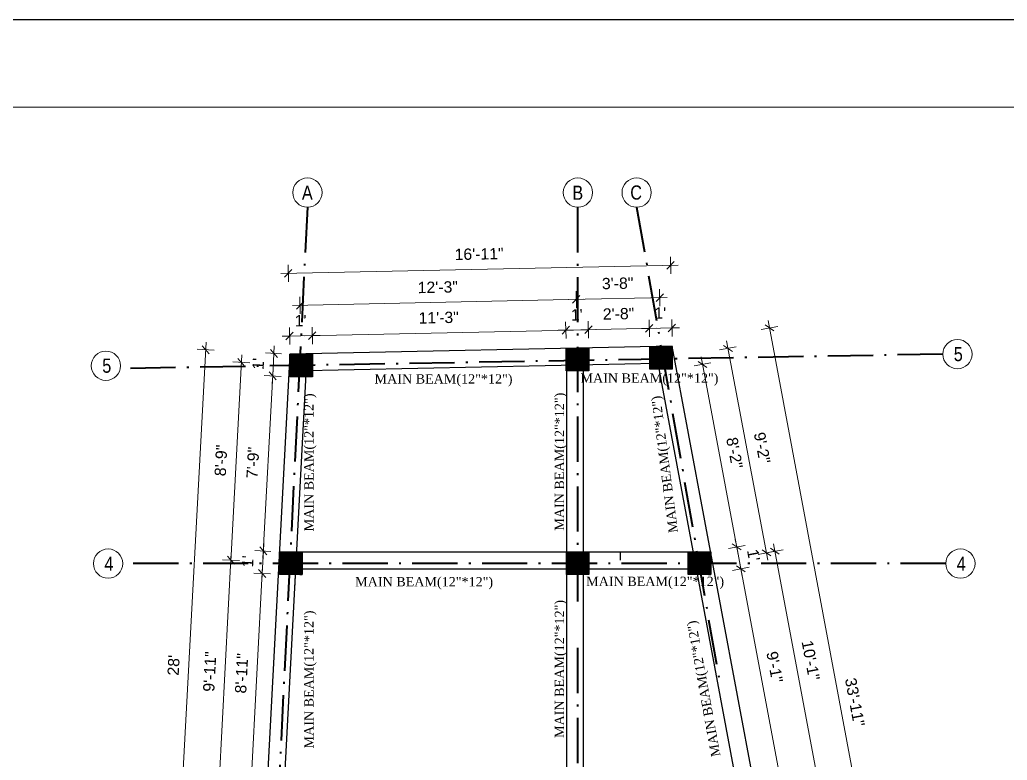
# Model space of a CAD drawing. Header units: inches. Extents: x 45643 to 70559, y -8725 to 1713.
# Drawn here: x 64576 to 65100, y -3632 to -3239 of the extents above; entities that cross this region are included whole.
import ezdxf

# ---------------------------------------------------------------- set-up
doc = ezdxf.new("R2010")
doc.units = ezdxf.units.IN
doc.header["$MEASUREMENT"] = 0
doc.linetypes.add('ACAD_ISO10W100', pattern=[18.5, 12, -3, 0.5, -3])
for name, color, linetype, lineweight in [('A-Wall', 250, 'Continuous', 40), ('A_Title Text', 105, 'Continuous', 60), ('ELE1', 3, 'Continuous', 9), ('ELEVATION', 6, 'Continuous', 30), ('Text', 7, 'Continuous', 9)]:
    doc.layers.add(name, color=color, linetype=linetype, lineweight=lineweight)
doc.styles.add('Arial', font='arial.ttf')
doc.styles.add('DIM', font='', dxfattribs={"height": 100})
doc.styles.get("Standard").update_dxf_attribs({"font": 'times.ttf'})
doc.styles.get('DIM').set_extended_font_data('VNI-Helve-Condense')
doc.dimstyles.new('Sudeep', dxfattribs={"dimtxt": 6, "dimasz": 4, "dimexe": 4.5, "dimexo": 4.5, "dimgap": 5, "dimtad": 1, "dimdec": 0, "dimlunit": 4, "dimtxsty": 'Arial', "dimblk": 'OBLIQUE', "dimcen": 250, "dimdle": 4, "dimclrd": 86, "dimclre": 5, "dimclrt": 1, "dimadec": 0, "dimazin": 0, "dimtfac": 1, "dimtdec": 0, "dimtix": 1, "dimtmove": 1, "dimatfit": 3, "dimldrblk": 'OBLIQUE', "dimfxl": 4.5, "dimfxlon": 1, "dimfrac": 2, "dimlwd": 15, "dimlwe": 13, "dimarcsym": 0})

# ---------------------------------------------------------------- blocks, each defined once
blk = doc.blocks.new('_Oblique')
at = {"color": 0, "linetype": 'ByBlock', "lineweight": -2}
blk.add_line((-0.5, -0.5), (0.5, 0.5), dxfattribs=at)
blk = doc.blocks.new('*D848')
at = {"layer": 'A_Title Text', "color": 5, "lineweight": 13, "transparency": 16777216}
for p, q in [((64719.44, -3411.51), (64719.24, -3402.51)), ((64731.43, -3411.26), (64731.24, -3402.26))]:
    blk.add_line(p, q, dxfattribs=at)
at = {"layer": 'A_Title Text', "color": 86, "lineweight": 15, "transparency": 16777216}
for p, q in [((64719.34, -3407.01), (64715.34, -3407.1)), ((64719.34, -3407.01), (64731.33, -3406.76)), ((64731.33, -3406.76), (64735.33, -3406.67))]:
    blk.add_line(p, q, dxfattribs=at)
at = {"layer": 'Defpoints', "color": 0, "transparency": 16777216}
for p in [(64731.33, -3406.76), (64719.55, -3416.66), (64731.54, -3416.41)]:
    blk.add_point(p, dxfattribs=at)
at = {"layer": 'A_Title Text', "color": 86, "lineweight": 15, "transparency": 16777216, "xscale": 4, "yscale": 4, "zscale": 4}
for p, rotation in [((64719.34, -3407.01), 1.219298693829742), ((64731.33, -3406.76), 181.2192986938297)]:
    blk.add_blockref('_Oblique', p, dxfattribs=dict(at, rotation=rotation))
at = {"layer": 'A_Title Text', "color": 1, "transparency": 16777216, "insert": (64725.17, -3398.87), "char_height": 6, "attachment_point": 5, "rotation": 1.2193, "style": 'Arial'}
blk.add_mtext("1'", dxfattribs=at)
blk = doc.blocks.new('*D727')
at = {"layer": 'A_Title Text', "color": 5, "lineweight": 13, "transparency": 16777216}
for p, q in [((64865.95, -3408.39), (64865.76, -3399.4)), ((64731.43, -3411.26), (64731.24, -3402.26))]:
    blk.add_line(p, q, dxfattribs=at)
at = {"layer": 'A_Title Text', "color": 86, "lineweight": 15, "transparency": 16777216}
blk.add_line((64727.34, -3406.84), (64869.85, -3403.81), dxfattribs=at)
at = {"layer": 'Defpoints', "color": 0, "transparency": 16777216}
for p in [(64865.85, -3403.89), (64866.06, -3413.54), (64731.54, -3416.41)]:
    blk.add_point(p, dxfattribs=at)
at = {"layer": 'A_Title Text', "color": 86, "lineweight": 15, "transparency": 16777216, "xscale": 4, "yscale": 4, "zscale": 4}
for p, rotation in [((64865.85, -3403.89), 1.219298693827519), ((64731.33, -3406.76), 181.2192986938275)]:
    blk.add_blockref('_Oblique', p, dxfattribs=dict(at, rotation=rotation))
at = {"layer": 'A_Title Text', "color": 1, "transparency": 16777216, "insert": (64798.42, -3397.26), "char_height": 6, "attachment_point": 5, "rotation": 1.2193, "style": 'Arial'}
blk.add_mtext('11\'-3"', dxfattribs=at)
blk = doc.blocks.new('*D728')
at = {"layer": 'A_Title Text', "color": 5, "lineweight": 13, "transparency": 16777216}
for p, q in [((64865.95, -3408.39), (64865.76, -3399.4)), ((64877.95, -3408.14), (64877.76, -3399.14))]:
    blk.add_line(p, q, dxfattribs=at)
at = {"layer": 'A_Title Text', "color": 86, "lineweight": 15, "transparency": 16777216}
for p, q in [((64865.85, -3403.89), (64861.86, -3403.98)), ((64865.85, -3403.89), (64877.85, -3403.64)), ((64877.85, -3403.64), (64881.85, -3403.55))]:
    blk.add_line(p, q, dxfattribs=at)
at = {"layer": 'Defpoints', "color": 0, "transparency": 16777216}
for p in [(64877.85, -3403.64), (64866.06, -3413.54), (64878.06, -3413.29)]:
    blk.add_point(p, dxfattribs=at)
at = {"layer": 'A_Title Text', "color": 86, "lineweight": 15, "transparency": 16777216, "xscale": 4, "yscale": 4, "zscale": 4}
for p, rotation in [((64865.85, -3403.89), 1.219298693827504), ((64877.85, -3403.64), 181.2192986938275)]:
    blk.add_blockref('_Oblique', p, dxfattribs=dict(at, rotation=rotation))
at = {"layer": 'A_Title Text', "color": 1, "transparency": 16777216, "insert": (64871.68, -3395.76), "char_height": 6, "attachment_point": 5, "rotation": 1.2193, "style": 'Arial'}
blk.add_mtext("1'", dxfattribs=at)
blk = doc.blocks.new('*D729')
at = {"layer": 'A_Title Text', "color": 5, "lineweight": 13, "transparency": 16777216}
for p, q in [((64877.95, -3408.14), (64877.76, -3399.14)), ((64910.22, -3407.45), (64910.03, -3398.45))]:
    blk.add_line(p, q, dxfattribs=at)
at = {"layer": 'A_Title Text', "color": 86, "lineweight": 15, "transparency": 16777216}
blk.add_line((64873.86, -3403.72), (64914.12, -3402.87), dxfattribs=at)
at = {"layer": 'Defpoints', "color": 0, "transparency": 16777216}
for p in [(64910.12, -3402.95), (64878.06, -3413.29), (64910.33, -3412.6)]:
    blk.add_point(p, dxfattribs=at)
at = {"layer": 'A_Title Text', "color": 86, "lineweight": 15, "transparency": 16777216, "xscale": 4, "yscale": 4, "zscale": 4}
for p, rotation in [((64877.85, -3403.64), 181.2192986938275), ((64910.12, -3402.95), 1.219298693827519)]:
    blk.add_blockref('_Oblique', p, dxfattribs=dict(at, rotation=rotation))
at = {"layer": 'A_Title Text', "color": 1, "transparency": 16777216, "insert": (64893.82, -3395.23), "char_height": 6, "attachment_point": 5, "rotation": 1.2193, "style": 'Arial'}
blk.add_mtext('2\'-8"', dxfattribs=at)
blk = doc.blocks.new('*D730')
at = {"layer": 'A_Title Text', "color": 5, "lineweight": 13, "transparency": 16777216}
for p, q in [((64910.22, -3407.45), (64910.03, -3398.45)), ((64922.22, -3407.2), (64922.03, -3398.2))]:
    blk.add_line(p, q, dxfattribs=at)
at = {"layer": 'A_Title Text', "color": 86, "lineweight": 15, "transparency": 16777216}
for p, q in [((64910.12, -3402.95), (64906.12, -3403.04)), ((64910.12, -3402.95), (64922.12, -3402.7)), ((64922.12, -3402.7), (64926.12, -3402.61))]:
    blk.add_line(p, q, dxfattribs=at)
at = {"layer": 'Defpoints', "color": 0, "transparency": 16777216}
for p in [(64922.12, -3402.7), (64910.33, -3412.6), (64922.33, -3412.34)]:
    blk.add_point(p, dxfattribs=at)
at = {"layer": 'A_Title Text', "color": 86, "lineweight": 15, "transparency": 16777216, "xscale": 4, "yscale": 4, "zscale": 4}
for p, rotation in [((64910.12, -3402.95), 1.219298693827504), ((64922.12, -3402.7), 181.2192986938275)]:
    blk.add_blockref('_Oblique', p, dxfattribs=dict(at, rotation=rotation))
at = {"layer": 'A_Title Text', "color": 1, "transparency": 16777216, "insert": (64915.95, -3394.81), "char_height": 6, "attachment_point": 5, "rotation": 1.2193, "style": 'Arial'}
blk.add_mtext("1'", dxfattribs=at)
blk = doc.blocks.new('*D731')
at = {"layer": 'A_Title Text', "color": 5, "lineweight": 13, "transparency": 16777216}
for p, q in [((64871.48, -3392.12), (64871.28, -3383.13)), ((64724.96, -3395.24), (64724.77, -3386.25))]:
    blk.add_line(p, q, dxfattribs=at)
at = {"layer": 'A_Title Text', "color": 86, "lineweight": 15, "transparency": 16777216}
blk.add_line((64720.87, -3390.83), (64875.38, -3387.54), dxfattribs=at)
at = {"layer": 'Defpoints', "color": 0, "transparency": 16777216}
for p in [(64871.38, -3387.62), (64872.06, -3419.54), (64725.55, -3422.66)]:
    blk.add_point(p, dxfattribs=at)
at = {"layer": 'A_Title Text', "color": 86, "lineweight": 15, "transparency": 16777216, "xscale": 4, "yscale": 4, "zscale": 4}
for p, rotation in [((64724.87, -3390.74), 181.2201277268299), ((64871.38, -3387.62), 1.220127726829929)]:
    blk.add_blockref('_Oblique', p, dxfattribs=dict(at, rotation=rotation))
at = {"layer": 'A_Title Text', "color": 1, "transparency": 16777216, "insert": (64797.95, -3381.12), "char_height": 6, "attachment_point": 5, "rotation": 1.2201, "style": 'Arial'}
blk.add_mtext('12\'-3"', dxfattribs=at)
blk = doc.blocks.new('*D732')
at = {"layer": 'A_Title Text', "color": 5, "lineweight": 13, "transparency": 16777216}
for p, q in [((64871.48, -3392.12), (64871.28, -3383.13)), ((64915.74, -3391.18), (64915.55, -3382.18))]:
    blk.add_line(p, q, dxfattribs=at)
at = {"layer": 'A_Title Text', "color": 86, "lineweight": 15, "transparency": 16777216}
blk.add_line((64867.38, -3387.71), (64919.65, -3386.6), dxfattribs=at)
at = {"layer": 'Defpoints', "color": 0, "transparency": 16777216}
for p in [(64915.65, -3386.68), (64872.06, -3419.54), (64916.33, -3418.6)]:
    blk.add_point(p, dxfattribs=at)
at = {"layer": 'A_Title Text', "color": 86, "lineweight": 15, "transparency": 16777216, "xscale": 4, "yscale": 4, "zscale": 4}
for p, rotation in [((64871.38, -3387.62), 181.2201277268422), ((64915.65, -3386.68), 1.220127726842232)]:
    blk.add_blockref('_Oblique', p, dxfattribs=dict(at, rotation=rotation))
at = {"layer": 'A_Title Text', "color": 1, "transparency": 16777216, "insert": (64893.34, -3379.09), "char_height": 6, "attachment_point": 5, "rotation": 1.2201, "style": 'Arial'}
blk.add_mtext('3\'-8"', dxfattribs=at)
blk = doc.blocks.new('*D733')
at = {"layer": 'A_Title Text', "color": 5, "lineweight": 13, "transparency": 16777216}
for p, q in [((64921.51, -3373.94), (64921.32, -3364.94)), ((64718.73, -3378.25), (64718.54, -3369.25))]:
    blk.add_line(p, q, dxfattribs=at)
at = {"layer": 'A_Title Text', "color": 86, "lineweight": 15, "transparency": 16777216}
blk.add_line((64714.63, -3373.84), (64925.41, -3369.35), dxfattribs=at)
at = {"layer": 'Defpoints', "color": 0, "transparency": 16777216}
for p in [(64921.41, -3369.44), (64922.33, -3412.34), (64719.55, -3416.66)]:
    blk.add_point(p, dxfattribs=at)
at = {"layer": 'A_Title Text', "color": 86, "lineweight": 15, "transparency": 16777216, "xscale": 4, "yscale": 4, "zscale": 4}
for p, rotation in [((64921.41, -3369.44), 1.219298693351708), ((64718.63, -3373.75), 181.2192986933517)]:
    blk.add_blockref('_Oblique', p, dxfattribs=dict(at, rotation=rotation))
at = {"layer": 'A_Title Text', "color": 1, "transparency": 16777216, "insert": (64819.85, -3363.53), "char_height": 6, "attachment_point": 5, "rotation": 1.2193, "style": 'Arial'}
blk.add_mtext('16\'-11"', dxfattribs=at)
blk = doc.blocks.new('*D863')
at = {"layer": 'A_Title Text', "color": 86, "lineweight": 15, "transparency": 16777216}
blk.add_line((64705.22, -3524.95), (64710.59, -3424.18), dxfattribs=at)
at = {"layer": 'A_Title Text', "color": 5, "lineweight": 13, "transparency": 16777216}
for p, q in [((64714.87, -3428.41), (64705.89, -3427.93)), ((64709.47, -3521.17), (64700.94, -3520.71))]:
    blk.add_line(p, q, dxfattribs=at)
at = {"layer": 'Defpoints', "color": 0, "transparency": 16777216}
for p in [(64710.38, -3428.17), (64719.55, -3428.66), (64713.97, -3521.41)]:
    blk.add_point(p, dxfattribs=at)
at = {"layer": 'A_Title Text', "color": 86, "lineweight": 15, "transparency": 16777216, "xscale": 4, "yscale": 4, "zscale": 4}
for p, rotation in [((64710.38, -3428.17), 86.95153107069835), ((64705.44, -3520.95), 266.9515310706984)]:
    blk.add_blockref('_Oblique', p, dxfattribs=dict(at, rotation=rotation))
at = {"layer": 'A_Title Text', "color": 1, "transparency": 16777216, "insert": (64699.86, -3474.13), "char_height": 6, "attachment_point": 5, "rotation": 86.9515, "style": 'Arial'}
blk.add_mtext('7\'-9"', dxfattribs=at)
blk = doc.blocks.new('*D864')
at = {"layer": 'A_Title Text', "color": 86, "lineweight": 15, "transparency": 16777216}
for p, q in [((64711.02, -3416.21), (64711.23, -3412.21)), ((64710.38, -3428.17), (64711.02, -3416.21)), ((64710.38, -3428.17), (64710.17, -3432.17))]:
    blk.add_line(p, q, dxfattribs=at)
at = {"layer": 'A_Title Text', "color": 5, "lineweight": 13, "transparency": 16777216}
for p, q in [((64715.05, -3416.42), (64706.52, -3415.97)), ((64714.87, -3428.41), (64705.89, -3427.93))]:
    blk.add_line(p, q, dxfattribs=at)
at = {"layer": 'Defpoints', "color": 0, "transparency": 16777216}
for p in [(64711.02, -3416.21), (64719.55, -3416.66), (64719.55, -3428.66)]:
    blk.add_point(p, dxfattribs=at)
at = {"layer": 'A_Title Text', "color": 86, "lineweight": 15, "transparency": 16777216, "xscale": 4, "yscale": 4, "zscale": 4}
for p, rotation in [((64711.02, -3416.21), 266.9515310706984), ((64710.38, -3428.17), 86.95153107069831)]:
    blk.add_blockref('_Oblique', p, dxfattribs=dict(at, rotation=rotation))
at = {"layer": 'A_Title Text', "color": 1, "transparency": 16777216, "insert": (64702.7, -3421.76), "char_height": 6, "attachment_point": 5, "rotation": 86.9515, "style": 'Arial'}
blk.add_mtext("1'", dxfattribs=at)
blk = doc.blocks.new('*D735')
at = {"layer": 'A_Title Text', "color": 86, "lineweight": 15, "transparency": 16777216}
blk.add_line((64687.99, -3529.85), (64694.01, -3416.98), dxfattribs=at)
at = {"layer": 'A_Title Text', "color": 5, "lineweight": 13, "transparency": 16777216}
for p, q in [((64698.29, -3421.21), (64689.3, -3420.73)), ((64692.7, -3526.09), (64683.71, -3525.61))]:
    blk.add_line(p, q, dxfattribs=at)
at = {"layer": 'Defpoints', "color": 0, "transparency": 16777216}
for p in [(64693.79, -3420.97), (64725.55, -3422.66), (64719.44, -3527.52)]:
    blk.add_point(p, dxfattribs=at)
at = {"layer": 'A_Title Text', "color": 86, "lineweight": 15, "transparency": 16777216, "xscale": 4, "yscale": 4, "zscale": 4}
for p, rotation in [((64693.79, -3420.97), 86.95153107069835), ((64688.21, -3525.85), 266.9515310706984)]:
    blk.add_blockref('_Oblique', p, dxfattribs=dict(at, rotation=rotation))
at = {"layer": 'A_Title Text', "color": 1, "transparency": 16777216, "insert": (64682.95, -3472.98), "char_height": 6, "attachment_point": 5, "rotation": 86.9515, "style": 'Arial'}
blk.add_mtext('8\'-9"', dxfattribs=at)
blk = doc.blocks.new('*D736')
at = {"layer": 'A_Title Text', "color": 86, "lineweight": 15, "transparency": 16777216}
blk.add_line((64675.03, -3410.28), (64656.74, -3753.71), dxfattribs=at)
at = {"layer": 'A_Title Text', "color": 5, "lineweight": 13, "transparency": 16777216}
for p, q in [((64679.31, -3414.52), (64670.32, -3414.04)), ((64661.45, -3749.96), (64652.46, -3749.48))]:
    blk.add_line(p, q, dxfattribs=at)
at = {"layer": 'Defpoints', "color": 0, "transparency": 16777216}
for p in [(64719.55, -3416.66), (64656.95, -3749.72), (64701.68, -3752.1)]:
    blk.add_point(p, dxfattribs=at)
at = {"layer": 'A_Title Text', "color": 86, "lineweight": 15, "transparency": 16777216, "xscale": 4, "yscale": 4, "zscale": 4}
for p, rotation in [((64674.82, -3414.28), 86.95153107106754), ((64656.95, -3749.72), 266.9515310710676)]:
    blk.add_blockref('_Oblique', p, dxfattribs=dict(at, rotation=rotation))
at = {"layer": 'A_Title Text', "color": 1, "transparency": 16777216, "insert": (64657.83, -3581.57), "char_height": 6, "attachment_point": 5, "rotation": 86.9515, "style": 'Arial'}
blk.add_mtext("28'", dxfattribs=at)
blk = doc.blocks.new('*D742')
at = {"layer": 'A_Title Text', "color": 86, "lineweight": 15, "transparency": 16777216}
blk.add_line((64937.6, -3418.1), (64957.22, -3522.76), dxfattribs=at)
at = {"layer": 'A_Title Text', "color": 5, "lineweight": 13, "transparency": 16777216}
for p, q in [((64933.91, -3422.86), (64942.76, -3421.2)), ((64952.06, -3519.66), (64960.9, -3518))]:
    blk.add_line(p, q, dxfattribs=at)
at = {"layer": 'Defpoints', "color": 0, "transparency": 16777216}
for p in [(64924.62, -3424.6), (64956.48, -3518.83), (64942.72, -3521.41)]:
    blk.add_point(p, dxfattribs=at)
at = {"layer": 'A_Title Text', "color": 86, "lineweight": 15, "transparency": 16777216, "xscale": 4, "yscale": 4, "zscale": 4}
for p, rotation in [((64938.34, -3422.03), 100.6171471808367), ((64956.48, -3518.83), 280.6171471808366)]:
    blk.add_blockref('_Oblique', p, dxfattribs=dict(at, rotation=rotation))
at = {"layer": 'A_Title Text', "color": 1, "transparency": 16777216, "insert": (64955.33, -3468.94), "char_height": 6, "attachment_point": 5, "rotation": 280.6171, "style": 'Arial'}
blk.add_mtext('8\'-2"', dxfattribs=at)
blk = doc.blocks.new('*D743')
at = {"layer": 'A_Title Text', "color": 5, "lineweight": 13, "transparency": 16777216}
for p, q in [((64952.06, -3519.66), (64960.9, -3518)), ((64954.23, -3531.25), (64963.08, -3529.59))]:
    blk.add_line(p, q, dxfattribs=at)
at = {"layer": 'A_Title Text', "color": 86, "lineweight": 15, "transparency": 16777216}
for p, q in [((64956.48, -3518.83), (64955.74, -3514.9)), ((64956.48, -3518.83), (64958.65, -3530.42)), ((64958.65, -3530.42), (64959.39, -3534.35))]:
    blk.add_line(p, q, dxfattribs=at)
at = {"layer": 'Defpoints', "color": 0, "transparency": 16777216}
for p in [(64942.72, -3521.41), (64942.72, -3533.41), (64958.65, -3530.42)]:
    blk.add_point(p, dxfattribs=at)
at = {"layer": 'A_Title Text', "color": 86, "lineweight": 15, "transparency": 16777216, "xscale": 4, "yscale": 4, "zscale": 4}
for p, rotation in [((64956.48, -3518.83), 280.6171471808366), ((64958.65, -3530.42), 100.6171471808367)]:
    blk.add_blockref('_Oblique', p, dxfattribs=dict(at, rotation=rotation))
at = {"layer": 'A_Title Text', "color": 1, "transparency": 16777216, "insert": (64965.44, -3523.15), "char_height": 6, "attachment_point": 5, "rotation": 280.6171, "style": 'Arial'}
blk.add_mtext("1'", dxfattribs=at)
blk = doc.blocks.new('*D746')
at = {"layer": 'A_Title Text', "color": 86, "lineweight": 15, "transparency": 16777216}
blk.add_line((64951.11, -3409.63), (64972.99, -3525.89), dxfattribs=at)
at = {"layer": 'A_Title Text', "color": 5, "lineweight": 13, "transparency": 16777216}
for p, q in [((64947.43, -3414.39), (64956.28, -3412.73)), ((64967.83, -3522.79), (64976.67, -3521.13))]:
    blk.add_line(p, q, dxfattribs=at)
at = {"layer": 'Defpoints', "color": 0, "transparency": 16777216}
for p in [(64922.33, -3419.12), (64972.25, -3521.96), (64942.72, -3527.52)]:
    blk.add_point(p, dxfattribs=at)
at = {"layer": 'A_Title Text', "color": 86, "lineweight": 15, "transparency": 16777216, "xscale": 4, "yscale": 4, "zscale": 4}
for p, rotation in [((64951.85, -3413.56), 100.6559947049612), ((64972.25, -3521.96), 280.6559947049612)]:
    blk.add_blockref('_Oblique', p, dxfattribs=dict(at, rotation=rotation))
at = {"layer": 'A_Title Text', "color": 1, "transparency": 16777216, "insert": (64969.98, -3466.27), "char_height": 6, "attachment_point": 5, "rotation": 280.656, "style": 'Arial'}
blk.add_mtext('9\'-2"', dxfattribs=at)
blk = doc.blocks.new('*D749')
at = {"layer": 'A_Title Text', "color": 86, "lineweight": 15, "transparency": 16777216}
blk.add_line((65049.36, -3806.39), (64973.13, -3398.77), dxfattribs=at)
at = {"layer": 'A_Title Text', "color": 5, "lineweight": 13, "transparency": 16777216}
for p, q in [((64969.44, -3403.53), (64978.29, -3401.88)), ((65044.21, -3803.29), (65053.05, -3801.63))]:
    blk.add_line(p, q, dxfattribs=at)
at = {"layer": 'Defpoints', "color": 0, "transparency": 16777216}
for p in [(64973.86, -3402.71), (64922.32, -3412.34), (64997.09, -3812.1)]:
    blk.add_point(p, dxfattribs=at)
at = {"layer": 'A_Title Text', "color": 86, "lineweight": 15, "transparency": 16777216, "xscale": 4, "yscale": 4, "zscale": 4}
for p, rotation in [((64973.86, -3402.71), 100.5933034571072), ((65048.63, -3802.46), 280.5933034571073)]:
    blk.add_blockref('_Oblique', p, dxfattribs=dict(at, rotation=rotation))
at = {"layer": 'A_Title Text', "color": 1, "transparency": 16777216, "insert": (65019.17, -3601.1), "char_height": 6, "attachment_point": 5, "rotation": 280.5933, "style": 'Arial'}
blk.add_mtext('33\'-11"', dxfattribs=at)
blk = doc.blocks.new('*D1039')
at = {"layer": 'A_Title Text', "color": 5, "lineweight": 13, "transparency": 16777216}
for p, q in [((64954.23, -3531.25), (64963.08, -3529.59)), ((64974.31, -3638.34), (64983.15, -3636.68))]:
    blk.add_line(p, q, dxfattribs=at)
at = {"layer": 'A_Title Text', "color": 86, "lineweight": 15, "transparency": 16777216}
blk.add_line((64979.47, -3641.44), (64957.92, -3526.49), dxfattribs=at)
at = {"layer": 'Defpoints', "color": 0, "transparency": 16777216}
for p in [(64942.72, -3533.41), (64958.65, -3530.42), (64964.92, -3640.1)]:
    blk.add_point(p, dxfattribs=at)
at = {"layer": 'A_Title Text', "color": 86, "lineweight": 15, "transparency": 16777216, "xscale": 4, "yscale": 4, "zscale": 4}
for p, rotation in [((64958.65, -3530.42), 100.6171471808367), ((64978.73, -3637.51), 280.6171471808366)]:
    blk.add_blockref('_Oblique', p, dxfattribs=dict(at, rotation=rotation))
at = {"layer": 'A_Title Text', "color": 1, "transparency": 16777216, "insert": (64976.62, -3582.48), "char_height": 6, "attachment_point": 5, "rotation": 280.6171, "style": 'Arial'}
blk.add_mtext('9\'-1"', dxfattribs=at)
blk = doc.blocks.new('*D1040')
at = {"layer": 'A_Title Text', "color": 86, "lineweight": 15, "transparency": 16777216}
blk.add_line((64688.42, -3521.86), (64681.66, -3648.85), dxfattribs=at)
at = {"layer": 'A_Title Text', "color": 5, "lineweight": 13, "transparency": 16777216}
for p, q in [((64692.7, -3526.09), (64683.71, -3525.61)), ((64686.36, -3645.09), (64677.38, -3644.61))]:
    blk.add_line(p, q, dxfattribs=at)
at = {"layer": 'Defpoints', "color": 0, "transparency": 16777216}
for p in [(64719.44, -3527.52), (64681.87, -3644.85), (64707.32, -3646.21)]:
    blk.add_point(p, dxfattribs=at)
at = {"layer": 'A_Title Text', "color": 86, "lineweight": 15, "transparency": 16777216, "xscale": 4, "yscale": 4, "zscale": 4}
for p, rotation in [((64688.21, -3525.85), 86.95153107069831), ((64681.87, -3644.85), 266.9515310706984)]:
    blk.add_blockref('_Oblique', p, dxfattribs=dict(at, rotation=rotation))
at = {"layer": 'A_Title Text', "color": 1, "transparency": 16777216, "insert": (64676.99, -3584.92), "char_height": 6, "attachment_point": 5, "rotation": 86.9515, "style": 'Arial'}
blk.add_mtext('9\'-11"', dxfattribs=at)
blk = doc.blocks.new('*D1041')
at = {"layer": 'A_Title Text', "color": 86, "lineweight": 15, "transparency": 16777216}
blk.add_line((64975.93, -3517.2), (64999.72, -3643.62), dxfattribs=at)
at = {"layer": 'A_Title Text', "color": 5, "lineweight": 13, "transparency": 16777216}
for p, q in [((64972.25, -3521.96), (64981.09, -3520.3)), ((64994.56, -3640.52), (65003.4, -3638.86))]:
    blk.add_line(p, q, dxfattribs=at)
at = {"layer": 'Defpoints', "color": 0, "transparency": 16777216}
for p in [(64942.72, -3527.52), (64998.98, -3639.69), (64964.92, -3646.1)]:
    blk.add_point(p, dxfattribs=at)
at = {"layer": 'A_Title Text', "color": 86, "lineweight": 15, "transparency": 16777216, "xscale": 4, "yscale": 4, "zscale": 4}
for p, rotation in [((64976.67, -3521.13), 100.6559947049612), ((64998.98, -3639.69), 280.6559947049612)]:
    blk.add_blockref('_Oblique', p, dxfattribs=dict(at, rotation=rotation))
at = {"layer": 'A_Title Text', "color": 1, "transparency": 16777216, "insert": (64995.75, -3578.92), "char_height": 6, "attachment_point": 5, "rotation": 280.656, "style": 'Arial'}
blk.add_mtext('10\'-1"', dxfattribs=at)
blk = doc.blocks.new('*D1042')
at = {"layer": 'A_Title Text', "color": 86, "lineweight": 15, "transparency": 16777216}
for p, q in [((64705.44, -3520.95), (64705.65, -3516.96)), ((64705.44, -3520.95), (64704.8, -3532.92)), ((64704.8, -3532.92), (64704.59, -3536.91))]:
    blk.add_line(p, q, dxfattribs=at)
at = {"layer": 'A_Title Text', "color": 5, "lineweight": 13, "transparency": 16777216}
for p, q in [((64709.47, -3521.17), (64700.94, -3520.71)), ((64709.29, -3533.16), (64700.31, -3532.68))]:
    blk.add_line(p, q, dxfattribs=at)
at = {"layer": 'Defpoints', "color": 0, "transparency": 16777216}
for p in [(64713.97, -3521.41), (64704.8, -3532.92), (64713.97, -3533.41)]:
    blk.add_point(p, dxfattribs=at)
at = {"layer": 'A_Title Text', "color": 86, "lineweight": 15, "transparency": 16777216, "xscale": 4, "yscale": 4, "zscale": 4}
for p, rotation in [((64705.44, -3520.95), 266.9515310706984), ((64704.8, -3532.92), 86.95153107069835)]:
    blk.add_blockref('_Oblique', p, dxfattribs=dict(at, rotation=rotation))
at = {"layer": 'A_Title Text', "color": 1, "transparency": 16777216, "insert": (64697.12, -3526.51), "char_height": 6, "attachment_point": 5, "rotation": 86.9515, "style": 'Arial'}
blk.add_mtext("1'", dxfattribs=at)
blk = doc.blocks.new('*D1043')
at = {"layer": 'A_Title Text', "color": 86, "lineweight": 15, "transparency": 16777216}
blk.add_line((64705.01, -3528.93), (64698.9, -3643.64), dxfattribs=at)
at = {"layer": 'A_Title Text', "color": 5, "lineweight": 13, "transparency": 16777216}
for p, q in [((64709.29, -3533.16), (64700.31, -3532.68)), ((64703.15, -3639.86), (64694.62, -3639.41))]:
    blk.add_line(p, q, dxfattribs=at)
at = {"layer": 'Defpoints', "color": 0, "transparency": 16777216}
for p in [(64713.97, -3533.41), (64699.12, -3639.65), (64707.65, -3640.1)]:
    blk.add_point(p, dxfattribs=at)
at = {"layer": 'A_Title Text', "color": 86, "lineweight": 15, "transparency": 16777216, "xscale": 4, "yscale": 4, "zscale": 4}
for p, rotation in [((64704.8, -3532.92), 86.95153107069831), ((64699.12, -3639.65), 266.9515310706984)]:
    blk.add_blockref('_Oblique', p, dxfattribs=dict(at, rotation=rotation))
at = {"layer": 'A_Title Text', "color": 1, "transparency": 16777216, "insert": (64693.91, -3585.85), "char_height": 6, "attachment_point": 5, "rotation": 86.9515, "style": 'Arial'}
blk.add_mtext('8\'-11"', dxfattribs=at)

msp = doc.modelspace()

# ---------------------------------------------------------------- hatches: boundary and pattern name
at = {"layer": 'ELEVATION'}
h = msp.add_hatch(dxfattribs=at)
h.set_pattern_fill('ANSI31', color=256)
h.set_pattern_definition([(45, (37857.73461, 12877.02708), (-0.08838834765, 0.08838834765), [])])
h.paths.add_polyline_path([(64878.06, -3413.54), (64866.06, -3413.54), (64866.06, -3425.54), (64878.06, -3425.54)])
h = msp.add_hatch(dxfattribs=at)
h.set_pattern_fill('ANSI31', color=256)
h.set_pattern_definition([(45, (37902.00231, 12877.96761), (-0.08838834765, 0.08838834765), [])])
h.paths.add_polyline_path([(64922.327, -3412.6), (64910.327, -3412.6), (64910.327, -3424.6), (64922.327, -3424.6)])
h = msp.add_hatch(dxfattribs=at)
h.set_pattern_fill('ANSI31', color=256)
h.set_pattern_definition([(45, (37711.22024, 12873.90655), (-0.08838834765, 0.08838834765), [])])
h.paths.add_polyline_path([(64731.545, -3416.661), (64719.545, -3416.661), (64719.545, -3428.661), (64731.545, -3428.661)])
h = msp.add_hatch(dxfattribs=at)
h.set_pattern_fill('ANSI31', color=256)
h.set_pattern_definition([(45, (37705.64182, 12769.15948), (-0.08838834765, 0.08838834765), [])])
h.paths.add_polyline_path([(64725.967, -3521.408), (64713.967, -3521.408), (64713.967, -3533.408), (64725.967, -3533.408)])
h = msp.add_hatch(dxfattribs=at)
h.set_pattern_fill('ANSI31', color=256)
h.set_pattern_definition([(45, (37857.80091, 12769.15948), (-0.08838834765, 0.08838834765), [])])
h.paths.add_polyline_path([(64878.126, -3521.408), (64866.126, -3521.408), (64866.126, -3533.408), (64878.126, -3533.408)])
h = msp.add_hatch(dxfattribs=at)
h.set_pattern_fill('ANSI31', color=256)
h.set_pattern_definition([(45, (37922.39823, 12769.15948), (-0.08838834765, 0.08838834765), [])])
h.paths.add_polyline_path([(64942.723, -3521.408), (64930.723, -3521.408), (64930.723, -3533.408), (64942.723, -3533.408)])

# ---------------------------------------------------------------- linework, layer by layer
at = {"layer": 'A-Wall', "color": 6, "linetype": 'ACAD_ISO10W100', "ltscale": 2}
for p, q in [((64728.781, -3338.723), (64702.443, -3870.838)), ((64872.126, -3338.723), (64872.126, -3548.381)), ((64903.424, -3338.723), (64947.378, -3590.381)), ((65065.829, -3416.608), (64629.545, -3424.234)), ((65067.41, -3527.515), (64630.825, -3527.515)), ((64872.126, -3572.381), (64872.126, -3870.838))]:
    msp.add_line(p, q, dxfattribs=at)
at = {"layer": 'Defpoints'}
msp.add_lwpolyline([(66616.618, -3239.316), (63439.018, -3239.316), (63439.018, -5487.285), (66616.618, -5487.285)], close=True, dxfattribs=at)
at = {"layer": 'ELE1'}
msp.add_lwpolyline([(63485.335, -3285.634), (66570.3, -3285.634), (66570.3, -5440.967), (63485.335, -5440.967)], close=True, dxfattribs=at)
at = {"layer": 'ELEVATION'}
for p, q in [((64922.327, -3412.345), (64719.545, -3416.661)), ((64878.06, -3413.54), (64878.06, -3413.287)), ((64985.671, -3800.02), (64913.481, -3413.999)), ((64922.327, -3412.6), (64922.327, -3412.345)), ((64997.086, -3812.1), (64922.327, -3412.345)), ((64719.545, -3416.661), (64701.681, -3752.1)), ((64728.533, -3417.139), (64710.668, -3752.579)), ((64731.545, -3416.661), (64731.54, -3416.405)), ((64922.519, -3421.343), (64719.737, -3425.659)), ((64866.126, -3422.543), (64866.126, -3812.1)), ((64875.126, -3422.351), (64875.126, -3812.1)), ((64713.967, -3524.408), (64713.967, -3533.408)), ((64725.967, -3521.408), (64930.723, -3521.408)), ((64866.126, -3524.408), (64866.126, -3533.408)), ((64894.723, -3521.408), (64894.723, -3525.908)), ((64930.723, -3524.408), (64930.723, -3533.408)), ((64722.5, -3530.408), (64721.943, -3540.881)), ((64725.967, -3530.408), (64930.723, -3530.408))]:
    msp.add_line(p, q, dxfattribs=at)
for points in [[(64866.06, -3413.54), (64878.06, -3413.54), (64878.06, -3425.54), (64866.06, -3425.54)], [(64910.327, -3412.6), (64922.327, -3412.6), (64922.327, -3424.6), (64910.327, -3424.6)], [(64719.545, -3416.661), (64731.545, -3416.661), (64731.545, -3428.661), (64719.545, -3428.661)], [(64713.967, -3521.408), (64725.967, -3521.408), (64725.967, -3533.408), (64713.967, -3533.408)], [(64866.126, -3521.408), (64878.126, -3521.408), (64878.126, -3533.408), (64866.126, -3533.408)], [(64930.723, -3521.408), (64942.723, -3521.408), (64942.723, -3533.408), (64930.723, -3533.408)]]:
    msp.add_lwpolyline(points, close=True, dxfattribs=at)
at = {"layer": 'Text', "ltscale": 0.5}
for centre in [(64728.781, -3330.958), (64872.246, -3330.959), (64903.424, -3330.958), (65073.593, -3416.608), (64621.92, -3422.768), (64623.061, -3527.622), (65075.174, -3527.622)]:
    msp.add_circle(centre, 7.764, dxfattribs=at)

# ---------------------------------------------------------------- texts
at = {"layer": 'Text', "ltscale": 0.5, "char_height": 7.5, "width": 853.30779, "attachment_point": 9, "style": 'DIM'}
for s, insert in [('A', (64731.603, -3334.77)), ('B', (64875.068, -3334.771)), ('C', (64906.247, -3334.77)), ('5', (65076.415, -3420.42)), ('5', (64624.742, -3426.58)), ('4', (64625.883, -3531.434)), ('4', (65077.996, -3531.434))]:
    msp.add_mtext(s, dxfattribs=dict(at, insert=insert))
at = {"layer": 'Text', "color": 2, "char_height": 4.94978, "width": 273.15765, "attachment_point": 1}
for insert in [(64756.908, -3427.254), (64866.126, -3426.837), (64746.624, -3534.796), (64869.16, -3534.61)]:
    msp.add_mtext('\\pi7.488;MAIN BEAM(12"*12")', dxfattribs=dict(at, insert=insert))
for insert, rotation in [((64727.093, -3518.093), 90), ((64859.999, -3517.697), 90), ((64921.429, -3519.103), 97.35202), ((64859.999, -3627.59), 90), ((64727.093, -3633.19), 90), ((64944.394, -3637.826), 100.29745)]:
    msp.add_mtext('\\pi7.488;MAIN BEAM(12"*12")', dxfattribs=dict(at, insert=insert, rotation=rotation))

# ---------------------------------------------------------------- dimensions: what is measured, and where the dimension line sits
at = {"layer": 'A_Title Text'}
for p1, p2, distance, picture, middle in [((64719.545, -3416.661), (64922.327, -3412.345), 42.918, '*D733', (64819.851, -3363.533)), ((64725.545, -3422.661), (64872.06, -3419.54), 31.923, '*D731', (64797.951, -3381.121)), ((64719.545, -3416.661), (64731.54, -3416.405), 9.65, '*D848', (64725.167, -3398.875)), ((64997.086, -3812.1), (64922.322, -3412.345), -52.436, '*D749', (65019.175, -3601.1)), ((64922.327, -3419.116), (64942.723, -3527.515), 30.045, '*D746', (64969.976, -3466.269)), ((64719.545, -3416.661), (64701.681, -3752.1), -44.792, '*D736', (64657.833, -3581.57))]:
    dim = msp.add_aligned_dim(p1=p1, p2=p2, distance=distance, dimstyle='Sudeep', dxfattribs=at)
    dim.commit()
    dim.dimension.update_dxf_attribs({"geometry": picture, "text_midpoint": middle})
for base, p1, p2, angle, picture, middle in [((64915.648, -3386.681), (64872.06, -3419.54), (64916.327, -3418.6), 181.22013, '*D732', (64893.342, -3379.089)), ((64865.854, -3403.895), (64731.54, -3416.405), (64866.06, -3413.542), 181.2193, '*D727', (64798.423, -3397.263)), ((64877.854, -3403.639), (64866.06, -3413.542), (64878.06, -3413.287), 181.2193, '*D728', (64871.684, -3395.757)), ((64910.122, -3402.952), (64878.06, -3413.287), (64910.327, -3412.6), 181.2193, '*D729', (64893.817, -3395.234)), ((64922.122, -3402.697), (64910.327, -3412.6), (64922.327, -3412.345), 181.2193, '*D730', (64915.951, -3394.814)), ((64711.016, -3416.207), (64719.545, -3428.661), (64719.545, -3416.661), 266.95153, '*D864', (64702.696, -3421.763)), ((64693.793, -3420.97), (64719.436, -3527.515), (64725.545, -3422.661), 266.95153, '*D735', (64682.948, -3472.982)), ((64956.481, -3518.829), (64924.619, -3424.6), (64942.723, -3521.408), 100.61715, '*D742', (64955.334, -3468.943)), ((64710.379, -3428.173), (64713.967, -3521.408), (64719.545, -3428.661), 266.95153, '*D863', (64699.856, -3474.134)), ((64704.8, -3532.92), (64713.967, -3521.408), (64713.967, -3533.408), 266.95153, '*D1042', (64697.118, -3526.511)), ((64958.654, -3530.422), (64942.723, -3521.408), (64942.723, -3533.408), 100.61715, '*D743', (64965.443, -3523.149)), ((64998.981, -3639.692), (64942.723, -3527.515), (64964.92, -3646.1), 100.65599, '*D1041', (64995.751, -3578.918)), ((64681.87, -3644.852), (64719.436, -3527.515), (64707.32, -3646.208), 266.95153, '*D1040', (64676.986, -3584.923)), ((64699.116, -3639.646), (64713.967, -3533.408), (64707.646, -3640.1), 266.95153, '*D1043', (64693.906, -3585.854)), ((64958.654, -3530.422), (64964.92, -3640.1), (64942.723, -3533.408), 100.61715, '*D1039', (64976.617, -3582.481))]:
    dim = msp.add_linear_dim(base=base, p1=p1, p2=p2, angle=angle, dimstyle='Sudeep', dxfattribs=at)
    dim.commit()
    dim.dimension.update_dxf_attribs({"geometry": picture, "text_midpoint": middle})

doc.saveas('drawing.dxf')
